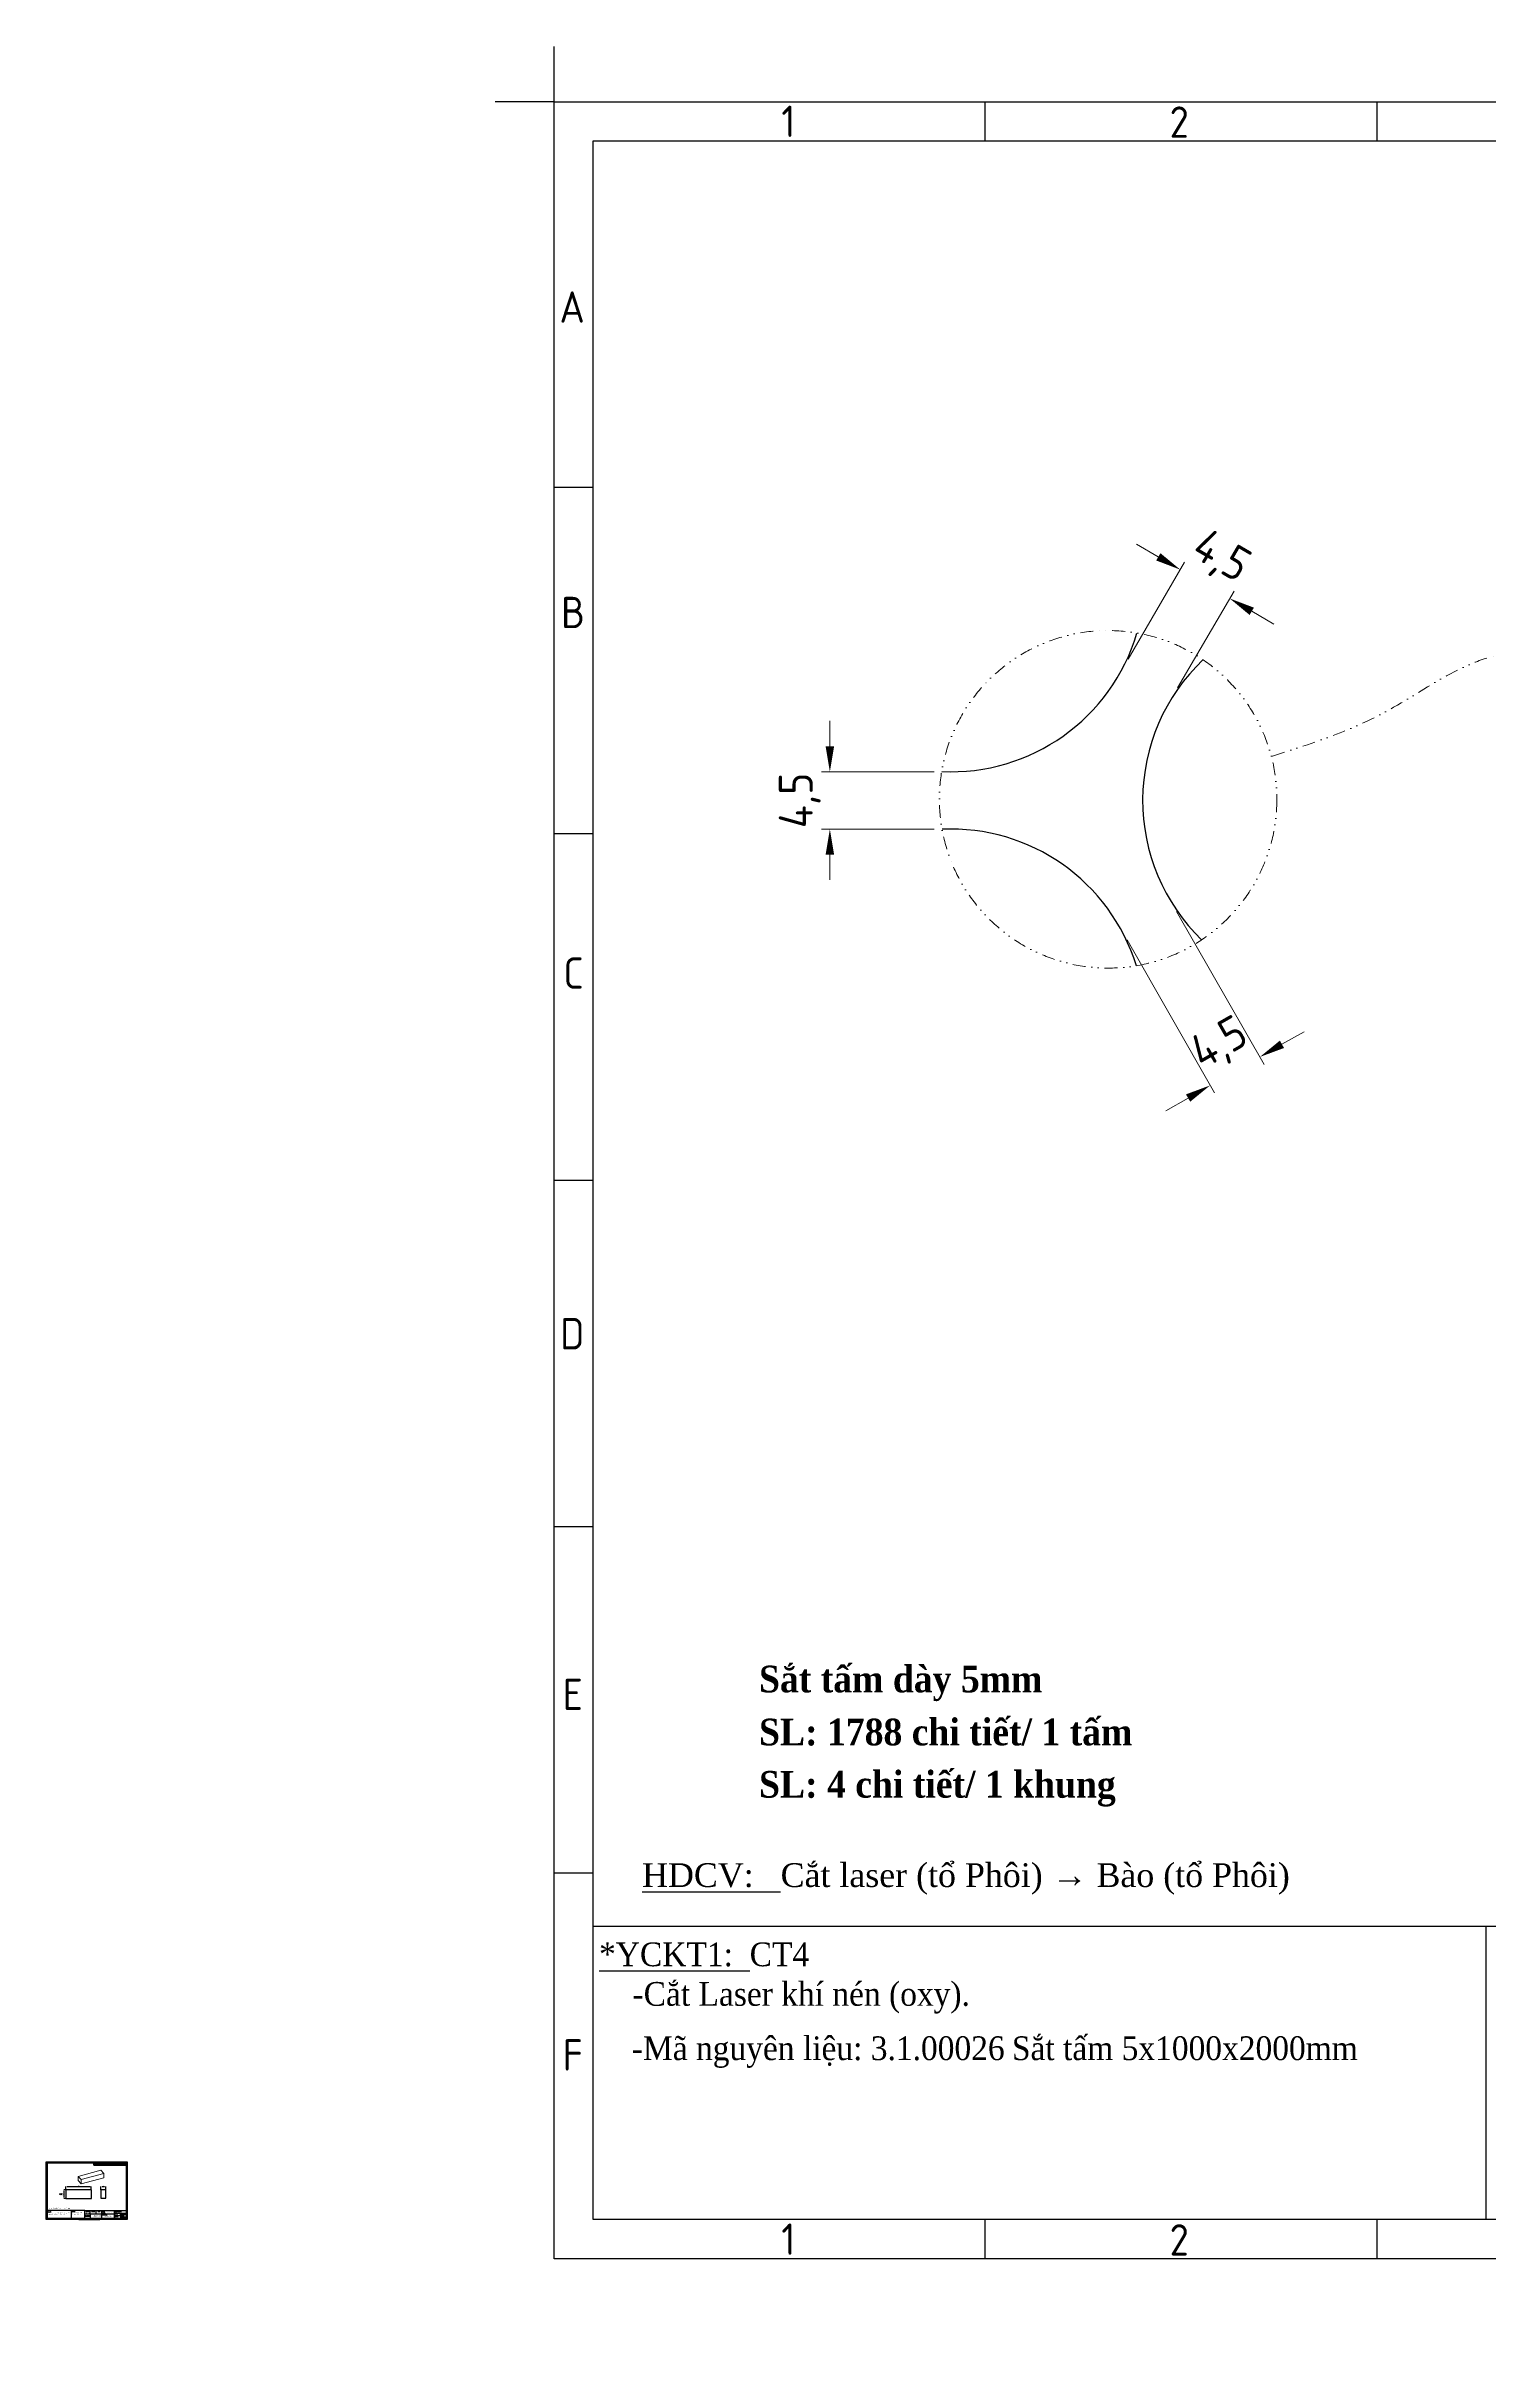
# Model space of a CAD drawing. Header units: millimetres. Extents: x -205945 to -46279, y 28253 to 108078.
# Drawn here: x -110008 to -108308, y 54296 to 57025 of the extents above; entities that cross this region are included whole.
import ezdxf

# ---------------------------------------------------------------- set-up
doc = ezdxf.new("R2010")
doc.units = ezdxf.units.MM
doc.header["$PDMODE"] = 2
for name, pattern in [('CENTER', [2, 1.25, -0.25, 0.25, -0.25]), ('CENTERX2', [4, 2.5, -0.5, 0.5, -0.5]), ('CONTPVMNIL', [0]), ('DIVIDE', [1.25, 0.5, -0.25, 0, -0.25, 0, -0.25])]:
    doc.linetypes.add(name, pattern=pattern)
doc.layers.get('0').update_dxf_attribs({"linetype": 'CONTPVMNIL'})
doc.layers.get('DEFPOINTS').update_dxf_attribs({"color": 6})
for name, color, linetype in [('CENTER', 1, 'CENTERX2'), ('FRAME050', 6, 'Continuous'), ('MAIN', 7, 'Continuous')]:
    doc.layers.add(name, color=color, linetype=linetype)
doc.layers.add('D KT', color=4, linetype='Continuous', lineweight=18)
doc.layers.add('d tam', color=2, linetype='CENTER', lineweight=9)
doc.layers.add('Tpl_Bound', color=1, linetype='Continuous', plot=False)
doc.styles.add('ISOCP', font='isocp')
doc.styles.add('SLDTEXTSTYLE0', font='timesi.ttf', dxfattribs={"width": 0.933, "bigfont": 'bigfont'})
doc.styles.add('SLDTEXTSTYLE3', font='TXT', dxfattribs={"width": 0.65, "bigfont": 'bigfont'})
doc.styles.get("Standard").update_dxf_attribs({"font": 'isocp.shx'})
doc.styles.add('style1', font='arial.ttf', dxfattribs={"width": 0.75})
doc.dimstyles.new('dim 20', dxfattribs={"dimscale": 20, "dimtxt": 2.5, "dimasz": 1.5, "dimexe": 0.5, "dimexo": 1, "dimtad": 1, "dimtoh": 1, "dimtxsty": 'ISOCP', "dimcen": 0, "dimclrd": 3, "dimclre": 3, "dimclrt": 7, "dimadec": 0, "dimazin": 0, "dimtfac": 1, "dimtix": 1, "dimtofl": 0, "dimtmove": 0, "dimatfit": 3, "dimfxl": 0, "dimlwd": 5, "dimlwe": 5, "dimarcsym": 0})
doc.dimstyles.new('Dim20$0', dxfattribs={"dimtxt": 20, "dimasz": 10, "dimexe": 0, "dimexo": 0, "dimgap": 0.6, "dimtad": 1, "dimtoh": 1, "dimdsep": 46, "dimtxsty": 'ISOCP', "dimcen": 0, "dimclrd": 3, "dimclre": 3, "dimclrt": 7, "dimadec": 3, "dimazin": 2, "dimtp": 0.05, "dimtm": 0.05, "dimtfac": 0.7, "dimtofl": 0, "dimtmove": 0, "dimatfit": 3, "dimfxl": 0, "dimtolj": 1, "dimarcsym": 0})

# ---------------------------------------------------------------- blocks, each defined once
blk = doc.blocks.new('ẢERHAEEH')
at = {"layer": 'FRAME050'}
for p, q in [((-301, 179), (-304.9, 179)), ((-261.4, 214), (-261.4, 217.9)), ((-221.8, 214), (-221.8, 217.9)), ((-182.2, 214), (-182.2, 217.9)), ((-142.6, 214), (-142.6, 217.9)), ((-103, 214), (-103, 217.9)), ((-63.4, 214), (-63.4, 217.9)), ((-23.8, 214), (-23.8, 217.9)), ((0, 179), (-4, 179)), ((-301, 144), (-304.9, 144)), ((-304.9, 109), (-301, 109)), ((0, 144), (-4, 144)), ((-4, 109), (0, 109)), ((-301, 74), (-304.9, 74)), ((-301, 39), (-304.9, 39)), ((-261.4, 0), (-261.4, 4)), ((-221.8, 0), (-221.8, 4)), ((-182.2, 0), (-182.2, 4)), ((-182.2, 0), (-103, 0)), ((-174.2, 0), (-174.2, 4)), ((-166.3, 0), (-166.3, 4)), ((-158.4, 0), (-158.4, 4)), ((-150.5, 0), (-150.5, 4)), ((-142.6, 4), (-142.6, 0)), ((-134.6, 0), (-134.6, 4)), ((-126.7, 0), (-126.7, 4)), ((-118.8, 0), (-118.8, 4)), ((-110.9, 0), (-110.9, 4)), ((-103, 0), (-103, 4)), ((-63.4, 0), (-63.4, 4)), ((-23.8, 0), (-23.8, 4)), ((0, 74), (-4, 74)), ((0, 39), (-4, 39))]:
    blk.add_line(p, q, dxfattribs=at)
at = {"layer": 'MAIN', "color": 7, "linetype": 'Continuous'}
blk.add_lwpolyline([(-301, 214), (-4, 214), (-4, 4), (-301, 4)], close=True, dxfattribs=at)
at = {"layer": 'FRAME050', "style": 'ISOCP'}
for s, p in [('A', (-304.4, 195.6)), ('1', (-282, 214.4)), ('2', (-242.7, 214.3)), ('3', (-203.1, 214.4)), ('4', (-163.6, 214.4)), ('5', (-123.9, 214.4)), ('6', (-84.3, 214.3)), ('7', (-44.7, 214.4)), ('8', (-9, 214.4)), ('A', (-3.4, 201.2)), ('D', (-304.3, 91.9)), ('B', (-304.2, 164.7)), ('C', (-304, 128.3)), ('D', (-3.3, 91.9)), ('B', (-3.2, 164.7)), ('C', (-3, 128.3)), ('E', (-304, 55.4)), ('F', (-304, 19)), ('1', (-282, 0.4)), ('2', (-242.7, 0.3)), ('3', (-203.1, 0.5)), ('6', (-84.3, 0.3)), ('7', (-44.7, 0.4)), ('8', (-9, 0.4)), ('E', (-3.1, 55.4))]:
    blk.add_text(s, height=3.17, dxfattribs=at).set_placement(p)
blk = doc.blocks.new('*D405')
at = {"color": 3, "lineweight": -2, "ltscale": 30, "transparency": 16777216}
for p, q in [((-109985.4, 54498.3), (-109985.4, 54502.2)), ((-109983.9, 54502.2), (-109956.9, 54502.2)), ((-109955.4, 54498.3), (-109955.4, 54502.2))]:
    blk.add_line(p, q, dxfattribs=at)
at = {"color": 3, "ltscale": 30, "transparency": 16777216}
for points in [[(-109983.9, 54502.4), (-109983.9, 54501.9), (-109985.4, 54502.2)], [(-109956.9, 54502.4), (-109956.9, 54501.9), (-109955.4, 54502.2)]]:
    blk.add_solid(points, dxfattribs=at)
at = {"layer": 'DEFPOINTS', "color": 0, "ltscale": 30, "transparency": 16777216}
for p in [(-109955.4, 54502.2), (-109985.4, 54498.3), (-109955.4, 54498.3)]:
    blk.add_point(p, dxfattribs=at)
at = {"color": 7, "ltscale": 30, "transparency": 16777216, "insert": (-109970.4, 54503.4), "char_height": 1.25, "attachment_point": 5, "style": 'ISOCP'}
blk.add_mtext('\\A1;30', dxfattribs=at)
blk = doc.blocks.new('*D406')
at = {"color": 3, "lineweight": -2, "ltscale": 30, "transparency": 16777216}
for p, q in [((-109985.4, 54498.3), (-109987.7, 54498.3)), ((-109987.7, 54496.8), (-109987.7, 54489.3)), ((-109985.4, 54487.8), (-109987.7, 54487.8))]:
    blk.add_line(p, q, dxfattribs=at)
at = {"color": 3, "ltscale": 30, "transparency": 16777216}
for points in [[(-109987.9, 54496.8), (-109987.4, 54496.8), (-109987.7, 54498.3)], [(-109987.9, 54489.3), (-109987.4, 54489.3), (-109987.7, 54487.8)]]:
    blk.add_solid(points, dxfattribs=at)
at = {"layer": 'DEFPOINTS', "color": 0, "ltscale": 30, "transparency": 16777216}
for p in [(-109987.7, 54487.8), (-109985.4, 54498.3), (-109985.4, 54487.8)]:
    blk.add_point(p, dxfattribs=at)
at = {"color": 7, "ltscale": 30, "transparency": 16777216, "insert": (-109988.9, 54493.1), "char_height": 1.25, "attachment_point": 5, "rotation": 90, "style": 'ISOCP'}
blk.add_mtext('\\A1;10.5', dxfattribs=at)
blk = doc.blocks.new('*D407')
at = {"color": 3, "lineweight": -2, "ltscale": 30, "transparency": 16777216}
for p, q in [((-109944.3, 54498.3), (-109944.3, 54502.2)), ((-109942.8, 54502.2), (-109939.8, 54502.2)), ((-109938.3, 54498.3), (-109938.3, 54502.2))]:
    blk.add_line(p, q, dxfattribs=at)
at = {"color": 3, "ltscale": 30, "transparency": 16777216}
for points in [[(-109942.8, 54502.5), (-109942.8, 54502), (-109944.3, 54502.2)], [(-109939.8, 54502.5), (-109939.8, 54502), (-109938.3, 54502.2)]]:
    blk.add_solid(points, dxfattribs=at)
at = {"layer": 'DEFPOINTS', "color": 0, "ltscale": 30, "transparency": 16777216}
for p in [(-109938.3, 54502.2), (-109944.3, 54498.3), (-109938.3, 54498.3)]:
    blk.add_point(p, dxfattribs=at)
at = {"color": 7, "ltscale": 30, "transparency": 16777216, "insert": (-109941.3, 54503.5), "char_height": 1.25, "attachment_point": 5, "style": 'ISOCP'}
blk.add_mtext('\\A1;6', dxfattribs=at)
blk = doc.blocks.new('A$C64CD57F1')
at = {"color": 0, "linetype": 'Continuous', "lineweight": 0, "extrusion": (5.55112e-16, 0.83647, 0.548013)}
for p, q in [((16840.3, -72549.3), (16813.4, -72556.5)), ((16813.4, -72556.5), (16813.4, -72561.5)), ((16816.9, -72560.4), (16813.4, -72556.5)), ((16813.4, -72561.5), (16816.9, -72565.4)), ((16843.8, -72553.2), (16816.9, -72560.4)), ((16843.8, -72558.2), (16816.9, -72565.4)), ((16816.9, -72565.4), (16816.9, -72560.4)), ((16843.8, -72553.2), (16840.3, -72549.3)), ((16843.8, -72558.2), (16843.8, -72553.2))]:
    blk.add_line(p, q, dxfattribs=at)
blk = doc.blocks.new('khung moi')
at = {"layer": 'FRAME050'}
for p, q in [((-261.36, 221.36), (-261.36, 225.32)), ((-221.76, 221.36), (-221.76, 225.32)), ((-182.16, 221.36), (-182.16, 225.32)), ((-142.56, 221.36), (-142.56, 225.32)), ((-102.96, 221.36), (-102.96, 225.32)), ((-63.36, 221.36), (-63.36, 225.32)), ((-23.76, 221.36), (-23.76, 225.32)), ((-300.96, 186.36), (-304.92, 186.36)), ((0, 186.36), (-3.96, 186.36)), ((-300.96, 151.36), (-304.92, 151.36)), ((0, 151.36), (-3.96, 151.36)), ((-304.92, 116.36), (-300.96, 116.36)), ((-3.96, 116.36), (0, 116.36)), ((-300.96, 81.36), (-304.92, 81.36)), ((0, 81.36), (-3.96, 81.36)), ((-300.96, 46.36), (-304.92, 46.36)), ((0, 46.36), (-3.96, 46.36)), ((-261.36, 7.4), (-261.36, 11.36)), ((-221.76, 7.4), (-221.76, 11.36)), ((-182.16, 7.4), (-182.16, 11.36)), ((-174.24, 7.4), (-174.24, 11.36)), ((-166.32, 7.4), (-166.32, 11.36)), ((-158.4, 7.4), (-158.4, 11.36)), ((-150.48, 7.4), (-150.48, 11.36)), ((-142.56, 11.36), (-142.56, 7.4)), ((-134.64, 7.4), (-134.64, 11.36)), ((-126.72, 7.4), (-126.72, 11.36)), ((-118.8, 7.4), (-118.8, 11.36)), ((-110.88, 7.4), (-110.88, 11.36)), ((-102.96, 7.4), (-102.96, 11.36)), ((-63.36, 7.4), (-63.36, 11.36)), ((-23.76, 7.4), (-23.76, 11.36)), ((-182.16, 7.4), (-102.96, 7.4))]:
    blk.add_line(p, q, dxfattribs=at)
at = {"layer": 'MAIN'}
for p, q in [((-304.92, 225.32), (-304.92, 230.92)), ((-304.92, 225.32), (-310.86, 225.32)), ((0, 7.4), (9.82, 7.4)), ((0, 7.4), (0, -3))]:
    blk.add_line(p, q, dxfattribs=at)
at = {"layer": 'MAIN', "color": 7, "linetype": 'Continuous'}
blk.add_lwpolyline([(-300.96, 221.36), (-3.96, 221.36), (-3.96, 11.36), (-300.96, 11.36)], close=True, dxfattribs=at)
at = {"layer": 'FRAME050', "style": 'ISOCP'}
for s, p in [('1', (-281.95, 221.76)), ('2', (-242.72, 221.68)), ('3', (-203.13, 221.83)), ('4', (-163.63, 221.76)), ('5', (-123.93, 221.83)), ('6', (-84.25, 221.69)), ('7', (-44.67, 221.76)), ('8', (-9.03, 221.76)), ('A', (-3.41, 208.57)), ('A', (-304.37, 203)), ('B', (-304.21, 172.14)), ('B', (-3.25, 172.14)), ('C', (-303.97, 135.71)), ('C', (-3.01, 135.71)), ('D', (-304.3, 99.28)), ('D', (-3.34, 99.28)), ('E', (-304.05, 62.84)), ('E', (-3.09, 62.84)), ('F', (-304.05, 26.41)), ('1', (-281.95, 7.8)), ('2', (-242.72, 7.72)), ('3', (-203.13, 7.87)), ('6', (-84.25, 7.73)), ('7', (-44.67, 7.8)), ('8', (-9.03, 7.8))]:
    blk.add_text(s, height=3.17, dxfattribs=at).set_placement(p)
blk = doc.blocks.new('*D614')
at = {"color": 3, "lineweight": 5, "ltscale": 30, "transparency": 16777216}
for p, q in [((-108697.6, 56422.9), (-108723.5, 56438)), ((-108733.2, 56302.3), (-108666.6, 56416.5)), ((-108674.9, 56268.3), (-108608.3, 56382.5)), ((-108587.4, 56358.7), (-108561.5, 56343.6))]:
    blk.add_line(p, q, dxfattribs=at)
at = {"color": 3, "ltscale": 30, "transparency": 16777216}
for points in [[(-108695.1, 56427.2), (-108700.1, 56418.6), (-108671.7, 56407.8)], [(-108584.9, 56363), (-108590, 56354.4), (-108613.4, 56373.8)]]:
    blk.add_solid(points, dxfattribs=at)
at = {"layer": 'DEFPOINTS', "color": 0, "ltscale": 30, "transparency": 16777216}
for p in [(-108613.4, 56373.8), (-108743.3, 56285), (-108685, 56251)]:
    blk.add_point(p, dxfattribs=at)
at = {"color": 7, "ltscale": 30, "transparency": 16777216, "insert": (-108624.6, 56421.5), "char_height": 40, "attachment_point": 5, "rotation": 329.763, "style": 'ISOCP'}
blk.add_mtext('4,5', dxfattribs=at)
blk = doc.blocks.new('*D615')
at = {"color": 3, "lineweight": 5, "ltscale": 30, "transparency": 16777216}
for p, q in [((-109084.8, 56199.5), (-109084.8, 56229.5)), ((-108962, 56169.5), (-109094.8, 56169.5)), ((-108962, 56102), (-109094.8, 56102)), ((-109084.8, 56072), (-109084.8, 56042))]:
    blk.add_line(p, q, dxfattribs=at)
at = {"color": 3, "ltscale": 30, "transparency": 16777216}
for points in [[(-109089.8, 56199.5), (-109079.8, 56199.5), (-109084.8, 56169.5)], [(-109089.8, 56072), (-109079.8, 56072), (-109084.8, 56102)]]:
    blk.add_solid(points, dxfattribs=at)
at = {"layer": 'DEFPOINTS', "color": 0, "ltscale": 30, "transparency": 16777216}
for p in [(-108942, 56169.5), (-109084.8, 56102), (-108942, 56102)]:
    blk.add_point(p, dxfattribs=at)
at = {"color": 7, "ltscale": 30, "transparency": 16777216, "insert": (-109120.3, 56135.8), "char_height": 40, "attachment_point": 5, "rotation": 90, "style": 'ISOCP'}
blk.add_mtext('4,5', dxfattribs=at)
blk = doc.blocks.new('*D616')
at = {"color": 3, "lineweight": 5, "ltscale": 30, "transparency": 16777216}
for p, q in [((-108676, 56004.8), (-108572.9, 55824.7)), ((-108734.5, 55971.3), (-108631.5, 55791.2)), ((-108551.8, 55848.3), (-108525.8, 55863.2)), ((-108662.5, 55785), (-108688.6, 55770.1))]:
    blk.add_line(p, q, dxfattribs=at)
at = {"color": 3, "ltscale": 30, "transparency": 16777216}
for points in [[(-108554.3, 55852.7), (-108549.4, 55844), (-108577.9, 55833.4)], [(-108665, 55789.3), (-108660, 55780.7), (-108636.5, 55799.9)]]:
    blk.add_solid(points, dxfattribs=at)
at = {"layer": 'DEFPOINTS', "color": 0, "ltscale": 30, "transparency": 16777216}
for p in [(-108685.9, 56022.2), (-108744.5, 55988.7), (-108577.9, 55833.4)]:
    blk.add_point(p, dxfattribs=at)
at = {"color": 7, "ltscale": 30, "transparency": 16777216, "insert": (-108624.8, 55847.5), "char_height": 40, "attachment_point": 5, "rotation": 29.774, "style": 'ISOCP'}
blk.add_mtext('4,5', dxfattribs=at)

msp = doc.modelspace()

# ---------------------------------------------------------------- linework, layer by layer
for p, q in [((-107716.012, 54808.354), (-109363.757, 54808.354)), ((-108311.567, 54808.354), (-108311.567, 54463.103)), ((-109963.102, 54473.695), (-110007.238, 54473.695)), ((-109979.054, 54473.695), (-109979.054, 54464.447)), ((-109950.131, 54473.695), (-109950.131, 54469.663)), ((-109928.197, 54470.71), (-109928.197, 54473.695)), ((-109963.102, 54469.663), (-109943.053, 54469.663)), ((-109956.728, 54469.92), (-109956.728, 54464.447)), ((-109920.997, 54468.952), (-109914.425, 54468.952)), ((-109920.997, 54466.501), (-109914.425, 54466.501))]:
    msp.add_line(p, q)
at = {"ltscale": 3}
msp.add_line((-109943.053, 54469.663), (-109928.197, 54469.663), dxfattribs=at)
at = {"linetype": 'ByBlock'}
msp.add_line((-109920.997, 54467.747), (-109920.997, 54464.447), dxfattribs=at)
at = {"ltscale": 30, "elevation": 0}
for points in [[(-109955.352, 54487.816), (-109955.352, 54498.316), (-109985.352, 54498.316), (-109985.352, 54487.816)], [(-109938.301, 54488.316), (-109938.301, 54498.316), (-109944.301, 54498.316), (-109944.301, 54488.316)]]:
    msp.add_lwpolyline(points, close=True, dxfattribs=at)
at = {"ltscale": 30}
for centre, start, end in [((-108941.994, 56398.286), 267.246416, 343.436538), ((-108487.331, 56135.786), 133.545345, 225.905973), ((-108941.994, 55873.286), 17.205402, 92.642249)]:
    msp.add_arc(centre, 228.75, start, end, dxfattribs=at)
at = {"color": 1}
for centre, major_axis in [((-109991.414, 54493.024), (-1.317, 0)), ((-109968.846, 54463.814), (-0.878, 0))]:
    msp.add_ellipse(centre, major_axis=major_axis, ratio=0.55171628, dxfattribs=at)
at = {"layer": 'CENTER', "color": 1, "linetype": 'CENTER', "ltscale": 0.05}
for p, q in [((-109960.757, 54467.3), (-109962.54, 54467.3)), ((-109961.648, 54468.191), (-109961.648, 54466.408))]:
    msp.add_line(p, q, dxfattribs=at)
at = {"layer": 'CENTER'}
msp.add_line((-109957.375, 54467.3), (-109960.264, 54467.3), dxfattribs=at)
at = {"layer": 'd tam', "linetype": 'DIVIDE', "ltscale": 30}
msp.add_circle((-108756.763, 56137.076), 198.93, dxfattribs=at)
msp.add_spline([(-108052.049, 56328.648), (-108166.009, 56298.871), (-108283.937, 56308.747), (-108429.305, 56240.481), (-108564.314, 56187.441)], degree=3, dxfattribs=at)
at = {"layer": 'DEFPOINTS'}
msp.add_lwpolyline([(-109409.957, 56959.303), (-105852.557, 56959.303), (-105852.557, 54416.903), (-109409.957, 54416.903)], close=True, dxfattribs=at)
at = {"layer": 'DEFPOINTS', "ltscale": 30, "elevation": 0}
msp.add_lwpolyline([(-110008.475, 54531.31), (-109913.188, 54531.31), (-109913.188, 54463.21), (-110008.475, 54463.21)], close=True, dxfattribs=at)
at = {"layer": 'MAIN'}
for p, q in [((-109952.413, 54528.572), (-109952.413, 54530.072)), ((-109952.413, 54528.572), (-109914.425, 54528.572)), ((-109952.413, 54527.072), (-109952.413, 54528.572)), ((-109952.413, 54527.072), (-109914.425, 54527.072)), ((-109949.413, 54528.572), (-109949.413, 54530.072)), ((-109949.413, 54527.072), (-109949.413, 54528.572)), ((-109927.28, 54528.572), (-109927.28, 54530.072)), ((-109927.28, 54527.072), (-109927.28, 54528.572)), ((-109920.613, 54528.572), (-109920.613, 54530.072)), ((-109920.613, 54527.072), (-109920.613, 54528.572)), ((-109963.102, 54473.695), (-109914.425, 54473.695)), ((-109963.102, 54469.663), (-109963.102, 54473.695)), ((-109956.728, 54469.92), (-109956.728, 54473.695)), ((-109943.053, 54470.71), (-109943.053, 54473.695)), ((-109963.102, 54464.447), (-109963.102, 54469.663)), ((-109960.15, 54467.79), (-109957.516, 54468.035)), ((-109960.15, 54467.79), (-109960.15, 54466.81)), ((-109957.516, 54466.565), (-109960.15, 54466.81)), ((-109957.516, 54468.035), (-109957.516, 54466.565)), ((-109943.053, 54467.747), (-109943.053, 54470.71)), ((-109943.053, 54464.447), (-109943.053, 54467.747)), ((-109928.197, 54470.71), (-109914.425, 54470.71)), ((-109928.197, 54467.747), (-109928.197, 54470.71)), ((-109928.197, 54467.747), (-109920.997, 54467.747)), ((-109928.197, 54464.447), (-109928.197, 54467.747)), ((-109920.997, 54467.747), (-109920.997, 54470.71)), ((-109920.638, 54467.747), (-109920.625, 54467.747))]:
    msp.add_line(p, q, dxfattribs=at)
for radius in [0.735, 0.49]:
    msp.add_circle((-109961.648, 54467.3), radius, dxfattribs=at)
at = {"layer": 'Tpl_Bound', "color": 1}
msp.add_lwpolyline([(-110008.475, 54463.21), (-110008.475, 54531.31), (-109913.188, 54531.31), (-109913.188, 54463.21)], close=True, dxfattribs=at)

# ---------------------------------------------------------------- block references
for name, p, xscale, yscale, zscale in [('khung moi', (-105852.557, 54330.523), 11.66666666666667, 11.66666666666667, 11.66666666666667), ('ẢERHAEEH', (-109913.188, 54463.21), 0.3125, 0.3125, 0.3125)]:
    msp.add_blockref(name, p, dxfattribs=dict(xscale=xscale, yscale=yscale, zscale=zscale))
at = {"ltscale": 3}
msp.add_blockref('A$C64CD57F1', (-126784.427, 127070.542, 0), dxfattribs=at)

# ---------------------------------------------------------------- texts
at = {"char_height": 28, "attachment_point": 1, "style": 'SLDTEXTSTYLE0'}
for s, insert, width in [('{\\fTimes New Roman|b0|i0|c0|p18;\\W1;\\LHDCV:\\l   Cắt laser (tổ Phôi) → Bào (tổ Phôi)}', (-109306.134, 54883.082), 968.26273), ('{\\fTimes New Roman|b0|i0|c0|p18;\\L*YCKT1:\\l  CT4 \\W0.933;\\P    -Cắt Laser khí nén (oxy).}', (-109356.869, 54789.734), 968.26273), ('{\\fTimes New Roman|b0|i0|c0|p18;-\\W0.933;Mã nguyên liệu: 3.1.00026^ISắt tấm 5x1000x2000mm}', (-109318.165, 54679.063), 988.07433)]:
    msp.add_mtext(s, dxfattribs=dict(at, insert=insert, width=width))
at = {"attachment_point": 1}
for s, insert, char_height, width in [('{\\fArial|b0|i0|c0|p34;01}', (-109951.658, 54528.082), 0.625, 24.50884), ('{\\fArial|b0|i0|c0|p34;Lần}', (-109951.658, 54529.777), 0.625, 24.50884), ('{\\fArial|b0|i0|c0|p34;\\LYCKT1:\\l  CT3}', (-110007.053, 54473.197), 0.75, 28.97216), ('{\\fArial|b0|i0|c0|p34;29/03/2021}', (-109920.572, 54467.465), 0.625, 11.98235)]:
    msp.add_mtext(s, dxfattribs=dict(at, insert=insert, char_height=char_height, width=width))
at = {"color": 0, "attachment_point": 1, "style": 'SLDTEXTSTYLE3'}
for s, insert, char_height, width in [('{\\fArial|b0|i0|c0|p34;\\W1;\\C256;Thay đổi kích thước: 8.5 \\fArial|b0|i0|c134|p34;→ \\fArial|b0|i0|c0|p34;10.5mm}', (-109948.994, 54528.173), 0.625, 16.5534), ('{\\fArial|b0|i0|c0|p34;\\W1;\\C256;Nội dung chỉnh sửa}', (-109948.994, 54529.673), 0.625, 11.45334), ('{\\fArial|b0|i0|c0|p34;\\W1;\\C256;Trần V Công}', (-109926.861, 54528.173), 0.625, 11.45334), ('{\\fArial|b0|i0|c0|p34;\\W1;\\C256;Người sửa}', (-109926.861, 54529.673), 0.625, 11.45334), ('{\\fArial|b0|i0|c0|p34;\\W1;\\C256;13/09/2022}', (-109920.194, 54528.119), 0.625, 11.45334), ('{\\fArial|b0|i0|c0|p34;\\W1;\\C256;Ngày sửa}', (-109920.194, 54529.619), 0.625, 11.45334), ('{\\fArial|b0|i0|c0|p34;\\W1;\\L\\C256;YCKT 2 :}', (-109978.164, 54473.174), 0.625, 4.34193), ('{\\fArial|b0|i0|c0|p34;\\W1;\\L\\C256;Người lập:}', (-109961.878, 54473.174), 0.625, 4.34193), ('{\\fArial|b0|i0|c0|p34;\\W1;\\L\\C256;Kiểm tra :}', (-109955.151, 54473.326), 0.625, 4.34193), ('{\\fArial|b0|i0|c0|p34;\\W1;\\L\\C256;Duyệt :}', (-109947.886, 54473.174), 0.625, 4.34193), ('{\\fArial|b0|i0|c0|p34;\\W1;\\L\\C256;Mã TP :}', (-109942.413, 54473.219), 0.625, 4.34193), ('{\\fArial|b0|i0|c0|p34;\\W1;\\C256;9.1.00911}', (-109936.685, 54473.228), 0.625, 4.34193), ('{\\fArial|b0|i0|c0|p34;\\W1;\\L\\C256;Mục Đích Sử Dụng :}', (-109927.699, 54473.276), 0.625, 8.28753), ('{\\fArial|b0|i0|c0|p34;\\W1;\\C256;Bản vẽ Tổ Phôi}', (-109927.699, 54471.978), 0.625, 8.28753), ('{\\fArial|b0|i0|c0|p34; - Dung sai độ dày vật liệu : \\W0.933;%%P0.2 mm}', (-109979.02, 54471.566), 0.78125, 25.18346), ('{\\fArial|b0|i0|c0|p34; - Dung sai các kích thước khác : \\W0.933; %%P0.5 mm}', (-109979.02, 54469.924), 0.78125, 25.18346), ('{\\fArial|b0|i0|c0|p34;\\W1;\\C256;V.Q.Cường}', (-109962.059, 54471.158), 0.625, 4.34193), ('{\\fArial|b0|i0|c0|p34;\\W1;\\C256;DNTN SX-TM-DV QUỐC TRƯỞNG}', (-109952.745, 54468.095), 0.78125, 11.64161), ('{\\fArial|b0|i0|c0|p34;\\W1;\\L\\C256;Tên sản phẩm :}', (-109942.674, 54469.428), 0.625, 6.36129), ('{\\fArial|b0|i0|c0|p34;\\W1;\\L\\C256;Mã BTP :}', (-109942.373, 54471.43), 0.625, 4.34193), ('{\\fArial|b0|i0|c0|p34;\\W1;\\C256; Chỉ chân trên - sắt đặc 6x10.5x30mm (Cắt)}', (-109940.013, 54467.626), 0.5625, 11.83969), ('{\\fArial|b0|i0|c0|p34;\\W1;\\C256;8.1.00505.001}', (-109936.685, 54471.381), 0.625, 4.34193), ('{\\fArial|b0|i0|c0|p34;\\W1;\\L\\C256;Vật liệu :}', (-109927.699, 54470.444), 0.625, 4.34193), ('{\\fArial|b0|i0|c0|p34;\\W1;\\L\\C256;Số lượng :}', (-109927.699, 54467.481), 0.625, 4.34193), ('{\\fArial|b0|i0|c0|p34;\\W1;\\C256;Sắt }', (-109927.699, 54468.962), 0.625, 4.34193), ('{\\fArial|b0|i0|c0|p34;\\W1;\\C256;16}', (-109927.699, 54465.831), 0.625, 4.34193), ('{\\fArial|b0|i0|c0|p34;\\W1;\\L\\C256;Tỷ lệ : 1/1}', (-109920.567, 54470.24), 0.625, 4.34193), ('{\\fArial|b0|i0|c0|p34;\\W1;\\L\\C256;Ngày vẽ :}', (-109920.567, 54468.753), 0.625, 4.34193), ('{\\fArial|b0|i0|c0|p34;\\W1;\\L\\C256;Số tờ : 01/01}', (-109920.567, 54465.895), 0.625, 6.87888)]:
    msp.add_mtext(s, dxfattribs=dict(at, insert=insert, char_height=char_height, width=width))
at = {"ltscale": 30, "char_height": 1, "attachment_point": 1, "style": 'style1'}
for s, insert, width in [('{\\W1; HDCV: Cắt ( tổ Phôi) → Hàn gò (tổ Hàn)}', (-110005.964, 54476.902), 133.91501), ('{\\fTimes New Roman|b0|i0|c0|p18;\\W0.933;Mã nguyên liệu: 8.1.01648.002  \\fArial|b0|i0|c0|p34;\\W0.93;La - Sắt tấm 6x10.5x1000mm (Cắt laser)}', (-110005.964, 54471.488), 24.92555)]:
    msp.add_mtext(s, dxfattribs=dict(at, insert=insert, width=width))
at = {"color": 1, "insert": (-109991.927, 54493.537), "char_height": 0.9375, "width": 36.76326, "attachment_point": 1}
msp.add_mtext('01', dxfattribs=at)
at = {"color": 7, "insert": (-109969.189, 54464.156), "char_height": 0.625, "width": 24.50884, "attachment_point": 1}
msp.add_mtext('01', dxfattribs=at)
at = {"layer": 'D KT', "ltscale": 3, "char_height": 31.5, "width": 2317.34455, "attachment_point": 1, "style": 'SLDTEXTSTYLE0'}
for s, insert in [('{\\fTimes New Roman|b1|i0|c0|p18;Sắt tấm dày 5mm}', (-109168.307, 55115.951)), ('{\\fTimes New Roman|b1|i0|c0|p18;SL: 1788 chi tiết/ 1 tấm}', (-109168.307, 55053.506)), ('{\\fTimes New Roman|b1|i0|c0|p18;SL: 4 chi tiết/ 1 khung}', (-109168.307, 54991.86))]:
    msp.add_mtext(s, dxfattribs=dict(at, insert=insert))
at = {"layer": 'D KT', "insert": (-109937.004, 54464.151), "char_height": 0.63, "width": 1012.64408, "attachment_point": 1, "style": 'SLDTEXTSTYLE0'}
msp.add_mtext('{\\fTimes New Roman|b0|i0|c0|p18;14/9/2022 8:23 AM}', dxfattribs=at)

# ---------------------------------------------------------------- dimensions: what is measured, and where the dimension line sits
at = {"ltscale": 30}
for p1, p2, distance, picture, middle in [((-108743.281, 56284.974), (-108684.959, 56250.98), 142.182, '*D614', (-108624.644, 56421.485)), ((-108941.994, 56169.536), (-108941.994, 56102.036), -142.803, '*D615', (-109120.297, 56135.786)), ((-108744.478, 55988.672), (-108685.884, 56022.193), -217.488, '*D616', (-108624.809, 55847.468))]:
    dim = msp.add_aligned_dim(p1=p1, p2=p2, distance=distance, dimstyle='dim 20', override={"dimtxt": 2, "dimlfac": 0.066667}, dxfattribs=at)
    dim.commit()
    dim.dimension.update_dxf_attribs({"geometry": picture, "text_midpoint": middle})
for base, p1, p2, picture, middle in [((-109955.352, 54502.185, 0), (-109985.352, 54498.316, 0), (-109955.352, 54498.316, 0), '*D405', (-109970.352, 54502.185, 0)), ((-109938.301, 54502.24, 0), (-109944.301, 54498.316, 0), (-109938.301, 54498.316, 0), '*D407', (-109941.301, 54502.24, 0))]:
    dim = msp.add_linear_dim(base=base, p1=p1, p2=p2, dimstyle='Dim20$0', override={"dimtxt": 1.25, "dimasz": 1.5}, dxfattribs=at)
    dim.commit()
    dim.dimension.update_dxf_attribs({"geometry": picture, "text_midpoint": middle, "dimtype": 160})
dim = msp.add_linear_dim(base=(-109987.693, 54487.816, 0), p1=(-109985.352, 54498.316, 0), p2=(-109985.352, 54487.816, 0), angle=90, dimstyle='Dim20$0', override={"dimtxt": 1.25, "dimasz": 1.5}, dxfattribs=at)
dim.commit()
dim.dimension.update_dxf_attribs({"geometry": '*D406', "text_midpoint": (-109987.693, 54493.066, 0), "dimtype": 160})

doc.saveas('drawing.dxf')
